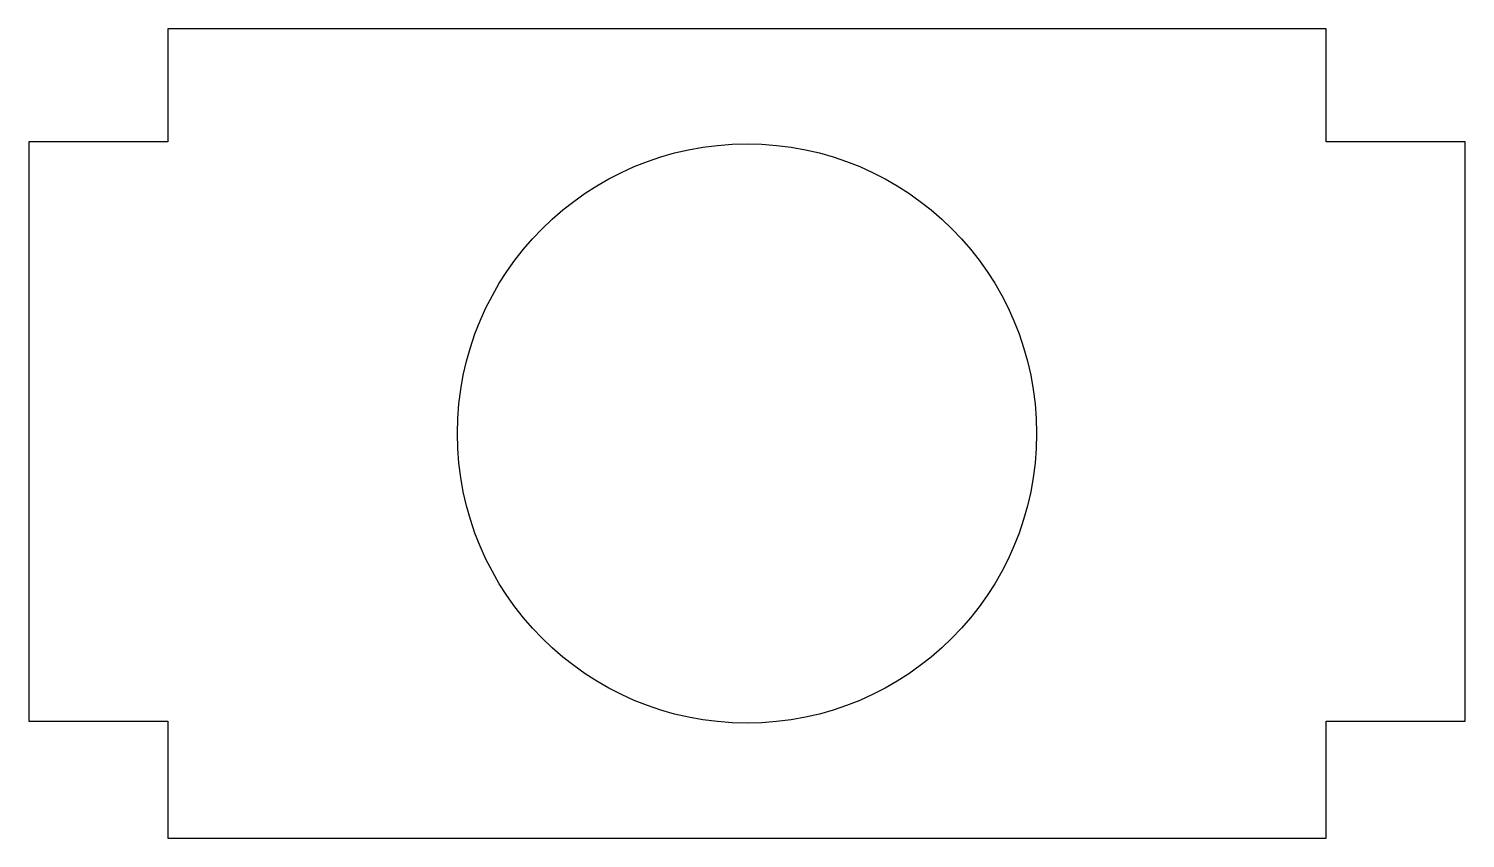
# Model space of a CAD drawing. Header units: millimetres. Extents: x 3222.5 to 3254, y 1489.7 to 1507.4.
import ezdxf

# ---------------------------------------------------------------- set-up
doc = ezdxf.new("R2010")
doc.units = ezdxf.units.MM

msp = doc.modelspace()

# ---------------------------------------------------------------- linework, layer by layer
at = {"color": 254, "true_color": 0xcad1ee, "extrusion": (-6.12323e-17, 0, -1)}
for p, q in [((3225.57, 1507.443, -40.793), (3225.57, 1504.96, -40.793)), ((3250.97, 1507.443, -40.793), (3225.57, 1507.443, -40.793)), ((3250.97, 1504.96, -40.793), (3250.97, 1507.443, -40.793)), ((3222.522, 1504.96, -40.793), (3222.522, 1492.26, -40.793)), ((3225.57, 1504.96, -40.793), (3222.522, 1504.96, -40.793)), ((3254.018, 1504.96, -40.793), (3250.97, 1504.96, -40.793)), ((3254.018, 1492.26, -40.793), (3254.018, 1504.96, -40.793)), ((3222.522, 1492.26, -40.793), (3225.57, 1492.26, -40.793)), ((3225.57, 1492.26, -40.793), (3225.57, 1489.695, -40.793)), ((3250.97, 1492.26, -40.793), (3254.018, 1492.26, -40.793)), ((3250.97, 1489.695, -40.793), (3250.97, 1492.26, -40.793)), ((3225.57, 1489.695, -40.793), (3250.97, 1489.695, -40.793))]:
    msp.add_line(p, q, dxfattribs=at)
for start, end in [(0, 180), (180, 0)]:
    msp.add_arc((-3238.27, 1498.569, 40.793), 6.35, start, end, dxfattribs=at)

doc.saveas('drawing.dxf')
